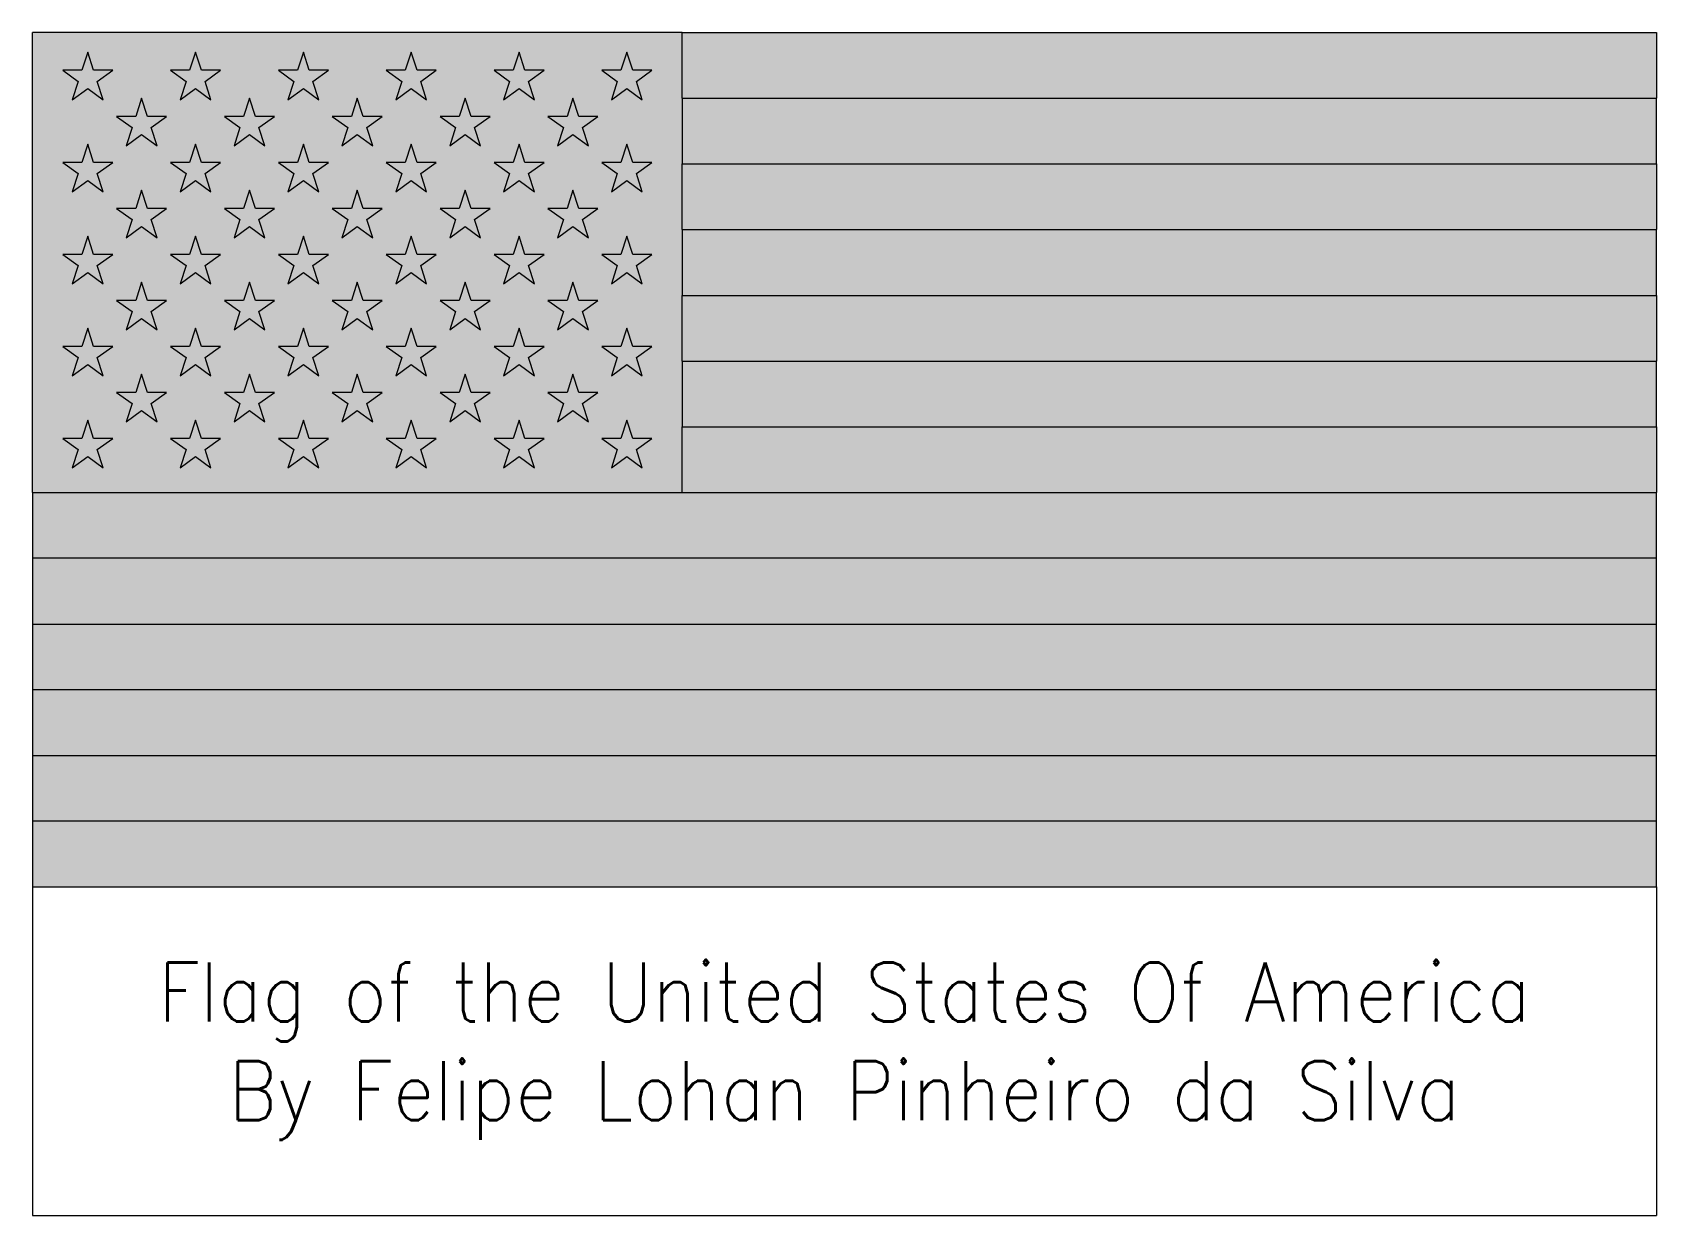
# Model space of a CAD drawing. Extents: x -124 to 124, y -115 to 65.
import ezdxf

# ---------------------------------------------------------------- set-up
doc = ezdxf.new("R2010")
doc.units = 0
doc.layers.get('0').update_dxf_attribs({"linetype": 'CONTINUOUS', "lineweight": 0})
doc.layers.add('Blue', color=5, linetype='CONTINUOUS', lineweight=0)
doc.layers.add('Red', color=1, linetype='CONTINUOUS', lineweight=0)
doc.layers.add('White', color=255, linetype='CONTINUOUS', lineweight=0, true_color=0xfefefe)
doc.styles.get("Standard").update_dxf_attribs({"font": 'STANDARD'})

msp = doc.modelspace()

# ---------------------------------------------------------------- hatches: boundary and pattern name
at = {"layer": 'Blue'}
msp.add_hatch(color=256, dxfattribs=at).paths.add_polyline_path([(-24.7, -5), (-24.7, 5), (-24.7, 15), (-24.7, 25), (-24.7, 35), (-24.7, 45), (-24.7, 55), (-24.7, 65), (-123.5, 65), (-123.5, -5)], flags=0)
at = {"layer": 'Red'}
for points in [[(123.5, 65), (123.5, 55), (-24.7, 55), (-24.7, 65)], [(123.5, 45), (123.5, 35), (-24.7, 35), (-24.7, 45)], [(123.5, 25), (123.5, 15), (-24.7, 15), (-24.7, 25)], [(123.5, 5), (123.5, -5), (-24.7, -5), (-24.7, 5)], [(123.5, -25), (123.5, -15), (-123.5, -15), (-123.5, -25)], [(123.5, -45), (123.5, -35), (-123.5, -35), (-123.5, -45)], [(123.5, -65), (123.5, -55), (-123.5, -55), (-123.5, -65)]]:
    msp.add_hatch(color=256, dxfattribs=at).paths.add_polyline_path(points, flags=0)
at = {"layer": 'White'}
for points in [[(-114.2, 59.24), (-115.1, 62), (-116, 59.24), (-118.9, 59.24), (-116.55, 57.53), (-117.45, 54.76), (-115.1, 56.47), (-112.75, 54.76), (-113.65, 57.53), (-111.3, 59.24)], [(-97.8, 59.24), (-98.7, 62), (-99.6, 59.24), (-102.5, 59.24), (-100.15, 57.53), (-101.05, 54.76), (-98.7, 56.47), (-96.35, 54.76), (-97.25, 57.53), (-94.9, 59.24)], [(-81.4, 59.24), (-82.3, 62), (-83.2, 59.24), (-86.1, 59.24), (-83.75, 57.53), (-84.65, 54.76), (-82.3, 56.47), (-79.95, 54.76), (-80.85, 57.53), (-78.5, 59.24)], [(-65, 59.24), (-65.9, 62), (-66.8, 59.24), (-69.7, 59.24), (-67.35, 57.53), (-68.25, 54.76), (-65.9, 56.47), (-63.55, 54.76), (-64.45, 57.53), (-62.1, 59.24)], [(-48.6, 59.24), (-49.5, 62), (-50.4, 59.24), (-53.3, 59.24), (-50.95, 57.53), (-51.85, 54.76), (-49.5, 56.47), (-47.15, 54.76), (-48.05, 57.53), (-45.7, 59.24)], [(-32.2, 59.24), (-33.1, 62), (-34, 59.24), (-36.9, 59.24), (-34.55, 57.53), (-35.45, 54.76), (-33.1, 56.47), (-30.75, 54.76), (-31.65, 57.53), (-29.3, 59.24)], [(-106, 52.24), (-106.9, 55), (-107.8, 52.24), (-110.7, 52.24), (-108.35, 50.53), (-109.25, 47.76), (-106.9, 49.47), (-104.55, 47.76), (-105.45, 50.53), (-103.1, 52.24)], [(-89.6, 52.24), (-90.5, 55), (-91.4, 52.24), (-94.3, 52.24), (-91.95, 50.53), (-92.85, 47.76), (-90.5, 49.47), (-88.15, 47.76), (-89.05, 50.53), (-86.7, 52.24)], [(-73.2, 52.24), (-74.1, 55), (-75, 52.24), (-77.9, 52.24), (-75.55, 50.53), (-76.45, 47.76), (-74.1, 49.47), (-71.75, 47.76), (-72.65, 50.53), (-70.3, 52.24)], [(-56.8, 52.24), (-57.7, 55), (-58.6, 52.24), (-61.5, 52.24), (-59.15, 50.53), (-60.05, 47.76), (-57.7, 49.47), (-55.35, 47.76), (-56.25, 50.53), (-53.9, 52.24)], [(-40.4, 52.24), (-41.3, 55), (-42.2, 52.24), (-45.1, 52.24), (-42.75, 50.53), (-43.65, 47.76), (-41.3, 49.47), (-38.95, 47.76), (-39.85, 50.53), (-37.5, 52.24)], [(123.5, 45), (123.5, 55), (-24.7, 55), (-24.7, 45)], [(-114.2, 45.24), (-115.1, 48), (-116, 45.24), (-118.9, 45.24), (-116.55, 43.53), (-117.45, 40.76), (-115.1, 42.47), (-112.75, 40.76), (-113.65, 43.53), (-111.3, 45.24)], [(-97.8, 45.24), (-98.7, 48), (-99.6, 45.24), (-102.5, 45.24), (-100.15, 43.53), (-101.05, 40.76), (-98.7, 42.47), (-96.35, 40.76), (-97.25, 43.53), (-94.9, 45.24)], [(-81.4, 45.24), (-82.3, 48), (-83.2, 45.24), (-86.1, 45.24), (-83.75, 43.53), (-84.65, 40.76), (-82.3, 42.47), (-79.95, 40.76), (-80.85, 43.53), (-78.5, 45.24)], [(-65, 45.24), (-65.9, 48), (-66.8, 45.24), (-69.7, 45.24), (-67.35, 43.53), (-68.25, 40.76), (-65.9, 42.47), (-63.55, 40.76), (-64.45, 43.53), (-62.1, 45.24)], [(-48.6, 45.24), (-49.5, 48), (-50.4, 45.24), (-53.3, 45.24), (-50.95, 43.53), (-51.85, 40.76), (-49.5, 42.47), (-47.15, 40.76), (-48.05, 43.53), (-45.7, 45.24)], [(-32.2, 45.24), (-33.1, 48), (-34, 45.24), (-36.9, 45.24), (-34.55, 43.53), (-35.45, 40.76), (-33.1, 42.47), (-30.75, 40.76), (-31.65, 43.53), (-29.3, 45.24)], [(-106, 38.24), (-106.9, 41), (-107.8, 38.24), (-110.7, 38.24), (-108.35, 36.53), (-109.25, 33.76), (-106.9, 35.47), (-104.55, 33.76), (-105.45, 36.53), (-103.1, 38.24)], [(-89.6, 38.24), (-90.5, 41), (-91.4, 38.24), (-94.3, 38.24), (-91.95, 36.53), (-92.85, 33.76), (-90.5, 35.47), (-88.15, 33.76), (-89.05, 36.53), (-86.7, 38.24)], [(-73.2, 38.24), (-74.1, 41), (-75, 38.24), (-77.9, 38.24), (-75.55, 36.53), (-76.45, 33.76), (-74.1, 35.47), (-71.75, 33.76), (-72.65, 36.53), (-70.3, 38.24)], [(-56.8, 38.24), (-57.7, 41), (-58.6, 38.24), (-61.5, 38.24), (-59.15, 36.53), (-60.05, 33.76), (-57.7, 35.47), (-55.35, 33.76), (-56.25, 36.53), (-53.9, 38.24)], [(-40.4, 38.24), (-41.3, 41), (-42.2, 38.24), (-45.1, 38.24), (-42.75, 36.53), (-43.65, 33.76), (-41.3, 35.47), (-38.95, 33.76), (-39.85, 36.53), (-37.5, 38.24)], [(123.5, 25), (123.5, 35), (-24.7, 35), (-24.7, 25)], [(-114.2, 31.24), (-115.1, 34), (-116, 31.24), (-118.9, 31.24), (-116.55, 29.53), (-117.45, 26.76), (-115.1, 28.47), (-112.75, 26.76), (-113.65, 29.53), (-111.3, 31.24)], [(-97.8, 31.24), (-98.7, 34), (-99.6, 31.24), (-102.5, 31.24), (-100.15, 29.53), (-101.05, 26.76), (-98.7, 28.47), (-96.35, 26.76), (-97.25, 29.53), (-94.9, 31.24)], [(-81.4, 31.24), (-82.3, 34), (-83.2, 31.24), (-86.1, 31.24), (-83.75, 29.53), (-84.65, 26.76), (-82.3, 28.47), (-79.95, 26.76), (-80.85, 29.53), (-78.5, 31.24)], [(-65, 31.24), (-65.9, 34), (-66.8, 31.24), (-69.7, 31.24), (-67.35, 29.53), (-68.25, 26.76), (-65.9, 28.47), (-63.55, 26.76), (-64.45, 29.53), (-62.1, 31.24)], [(-48.6, 31.24), (-49.5, 34), (-50.4, 31.24), (-53.3, 31.24), (-50.95, 29.53), (-51.85, 26.76), (-49.5, 28.47), (-47.15, 26.76), (-48.05, 29.53), (-45.7, 31.24)], [(-32.2, 31.24), (-33.1, 34), (-34, 31.24), (-36.9, 31.24), (-34.55, 29.53), (-35.45, 26.76), (-33.1, 28.47), (-30.75, 26.76), (-31.65, 29.53), (-29.3, 31.24)], [(-106, 24.24), (-106.9, 27), (-107.8, 24.24), (-110.7, 24.24), (-108.35, 22.53), (-109.25, 19.76), (-106.9, 21.47), (-104.55, 19.76), (-105.45, 22.53), (-103.1, 24.24)], [(-89.6, 24.24), (-90.5, 27), (-91.4, 24.24), (-94.3, 24.24), (-91.95, 22.53), (-92.85, 19.76), (-90.5, 21.47), (-88.15, 19.76), (-89.05, 22.53), (-86.7, 24.24)], [(-73.2, 24.24), (-74.1, 27), (-75, 24.24), (-77.9, 24.24), (-75.55, 22.53), (-76.45, 19.76), (-74.1, 21.47), (-71.75, 19.76), (-72.65, 22.53), (-70.3, 24.24)], [(-56.8, 24.24), (-57.7, 27), (-58.6, 24.24), (-61.5, 24.24), (-59.15, 22.53), (-60.05, 19.76), (-57.7, 21.47), (-55.35, 19.76), (-56.25, 22.53), (-53.9, 24.24)], [(-40.4, 24.24), (-41.3, 27), (-42.2, 24.24), (-45.1, 24.24), (-42.75, 22.53), (-43.65, 19.76), (-41.3, 21.47), (-38.95, 19.76), (-39.85, 22.53), (-37.5, 24.24)], [(-114.2, 17.24), (-115.1, 20), (-116, 17.24), (-118.9, 17.24), (-116.55, 15.53), (-117.45, 12.76), (-115.1, 14.47), (-112.75, 12.76), (-113.65, 15.53), (-111.3, 17.24)], [(-97.8, 17.24), (-98.7, 20), (-99.6, 17.24), (-102.5, 17.24), (-100.15, 15.53), (-101.05, 12.76), (-98.7, 14.47), (-96.35, 12.76), (-97.25, 15.53), (-94.9, 17.24)], [(-81.4, 17.24), (-82.3, 20), (-83.2, 17.24), (-86.1, 17.24), (-83.75, 15.53), (-84.65, 12.76), (-82.3, 14.47), (-79.95, 12.76), (-80.85, 15.53), (-78.5, 17.24)], [(-65, 17.24), (-65.9, 20), (-66.8, 17.24), (-69.7, 17.24), (-67.35, 15.53), (-68.25, 12.76), (-65.9, 14.47), (-63.55, 12.76), (-64.45, 15.53), (-62.1, 17.24)], [(-48.6, 17.24), (-49.5, 20), (-50.4, 17.24), (-53.3, 17.24), (-50.95, 15.53), (-51.85, 12.76), (-49.5, 14.47), (-47.15, 12.76), (-48.05, 15.53), (-45.7, 17.24)], [(-32.2, 17.24), (-33.1, 20), (-34, 17.24), (-36.9, 17.24), (-34.55, 15.53), (-35.45, 12.76), (-33.1, 14.47), (-30.75, 12.76), (-31.65, 15.53), (-29.3, 17.24)], [(123.5, 5), (123.5, 15), (-24.7, 15), (-24.7, 5)], [(-106, 10.24), (-106.9, 13), (-107.8, 10.24), (-110.7, 10.24), (-108.35, 8.53), (-109.25, 5.76), (-106.9, 7.47), (-104.55, 5.76), (-105.45, 8.53), (-103.1, 10.24)], [(-89.6, 10.24), (-90.5, 13), (-91.4, 10.24), (-94.3, 10.24), (-91.95, 8.53), (-92.85, 5.76), (-90.5, 7.47), (-88.15, 5.76), (-89.05, 8.53), (-86.7, 10.24)], [(-73.2, 10.24), (-74.1, 13), (-75, 10.24), (-77.9, 10.24), (-75.55, 8.53), (-76.45, 5.76), (-74.1, 7.47), (-71.75, 5.76), (-72.65, 8.53), (-70.3, 10.24)], [(-56.8, 10.24), (-57.7, 13), (-58.6, 10.24), (-61.5, 10.24), (-59.15, 8.53), (-60.05, 5.76), (-57.7, 7.47), (-55.35, 5.76), (-56.25, 8.53), (-53.9, 10.24)], [(-40.4, 10.24), (-41.3, 13), (-42.2, 10.24), (-45.1, 10.24), (-42.75, 8.53), (-43.65, 5.76), (-41.3, 7.47), (-38.95, 5.76), (-39.85, 8.53), (-37.5, 10.24)], [(-114.2, 3.24), (-115.1, 6), (-116, 3.24), (-118.9, 3.24), (-116.55, 1.53), (-117.45, -1.24), (-115.1, 0.47), (-112.75, -1.24), (-113.65, 1.53), (-111.3, 3.24)], [(-97.8, 3.24), (-98.7, 6), (-99.6, 3.24), (-102.5, 3.24), (-100.15, 1.53), (-101.05, -1.24), (-98.7, 0.47), (-96.35, -1.24), (-97.25, 1.53), (-94.9, 3.24)], [(-81.4, 3.24), (-82.3, 6), (-83.2, 3.24), (-86.1, 3.24), (-83.75, 1.53), (-84.65, -1.24), (-82.3, 0.47), (-79.95, -1.24), (-80.85, 1.53), (-78.5, 3.24)], [(-65, 3.24), (-65.9, 6), (-66.8, 3.24), (-69.7, 3.24), (-67.35, 1.53), (-68.25, -1.24), (-65.9, 0.47), (-63.55, -1.24), (-64.45, 1.53), (-62.1, 3.24)], [(-48.6, 3.24), (-49.5, 6), (-50.4, 3.24), (-53.3, 3.24), (-50.95, 1.53), (-51.85, -1.24), (-49.5, 0.47), (-47.15, -1.24), (-48.05, 1.53), (-45.7, 3.24)], [(-32.2, 3.24), (-33.1, 6), (-34, 3.24), (-36.9, 3.24), (-34.55, 1.53), (-35.45, -1.24), (-33.1, 0.47), (-30.75, -1.24), (-31.65, 1.53), (-29.3, 3.24)], [(123.5, -15), (-123.5, -15), (-123.5, -5), (-24.7, -5), (123.5, -5)], [(123.5, -35), (-123.5, -35), (-123.5, -25), (123.5, -25)], [(123.5, -55), (-123.5, -55), (-123.5, -45), (123.5, -45)]]:
    msp.add_hatch(color=256, dxfattribs=at).paths.add_polyline_path(points, flags=0)

# ---------------------------------------------------------------- linework, layer by layer
for p, q in [((-123.5, -65), (-123.5, -115)), ((123.5, -65), (123.5, -115)), ((-123.5, -115), (123.5, -115))]:
    msp.add_line(p, q)
at = {"layer": 'Blue'}
for p, q in [((-24.7, 65), (-123.5, 65)), ((-123.5, -5), (-123.5, 65)), ((-123.5, -5), (-24.7, -5))]:
    msp.add_line(p, q, dxfattribs=at)
at = {"layer": 'Red'}
for p, q in [((-24.7, 55), (-24.7, 65)), ((-24.7, 65), (123.5, 65)), ((123.5, 65), (123.5, 55)), ((-24.7, 55), (123.5, 55)), ((-24.7, 35), (-24.7, 45)), ((-24.7, 45), (123.5, 45)), ((123.5, 45), (123.5, 35)), ((-24.7, 35), (123.5, 35)), ((-24.7, 15), (-24.7, 25)), ((-24.7, 25), (123.5, 25)), ((123.5, 25), (123.5, 15)), ((-24.7, 15), (123.5, 15)), ((-24.7, -5), (-24.7, 5)), ((-24.7, 5), (123.5, 5)), ((123.5, 5), (123.5, -5)), ((-24.7, -5), (123.5, -5)), ((-123.5, -15), (-123.5, -25)), ((123.5, -15), (-123.5, -15)), ((123.5, -25), (123.5, -15)), ((-123.5, -25), (123.5, -25)), ((-123.5, -35), (-123.5, -45)), ((123.5, -35), (-123.5, -35)), ((123.5, -45), (123.5, -35)), ((-123.5, -45), (123.5, -45)), ((-123.5, -55), (-123.5, -65)), ((123.5, -55), (-123.5, -55)), ((123.5, -65), (123.5, -55)), ((-123.5, -65), (123.5, -65))]:
    msp.add_line(p, q, dxfattribs=at)
at = {"layer": 'White'}
for p, q in [((-24.7, 55), (-24.7, 45)), ((123.5, 45), (123.5, 55)), ((-24.7, 35), (-24.7, 25)), ((123.5, 25), (123.5, 35)), ((-24.7, 15), (-24.7, 5)), ((123.5, 5), (123.5, 15)), ((-123.5, -5), (-123.5, -15)), ((123.5, -15), (123.5, -5)), ((-123.5, -25), (-123.5, -35)), ((123.5, -35), (123.5, -25)), ((-123.5, -45), (-123.5, -55)), ((123.5, -55), (123.5, -45))]:
    msp.add_line(p, q, dxfattribs=at)
for points in [[(-115.1, 56.47), (-112.75, 54.76), (-113.65, 57.53), (-111.3, 59.24), (-114.2, 59.24), (-115.1, 62), (-116, 59.24), (-118.9, 59.24), (-116.55, 57.53), (-117.45, 54.76)], [(-98.7, 56.47), (-96.35, 54.76), (-97.25, 57.53), (-94.9, 59.24), (-97.8, 59.24), (-98.7, 62), (-99.6, 59.24), (-102.5, 59.24), (-100.15, 57.53), (-101.05, 54.76)], [(-82.3, 56.47), (-79.95, 54.76), (-80.85, 57.53), (-78.5, 59.24), (-81.4, 59.24), (-82.3, 62), (-83.2, 59.24), (-86.1, 59.24), (-83.75, 57.53), (-84.65, 54.76)], [(-65.9, 56.47), (-63.55, 54.76), (-64.45, 57.53), (-62.1, 59.24), (-65, 59.24), (-65.9, 62), (-66.8, 59.24), (-69.7, 59.24), (-67.35, 57.53), (-68.25, 54.76)], [(-49.5, 56.47), (-47.15, 54.76), (-48.05, 57.53), (-45.7, 59.24), (-48.6, 59.24), (-49.5, 62), (-50.4, 59.24), (-53.3, 59.24), (-50.95, 57.53), (-51.85, 54.76)], [(-33.1, 56.47), (-30.75, 54.76), (-31.65, 57.53), (-29.3, 59.24), (-32.2, 59.24), (-33.1, 62), (-34, 59.24), (-36.9, 59.24), (-34.55, 57.53), (-35.45, 54.76)], [(-106.9, 49.47), (-104.55, 47.76), (-105.45, 50.53), (-103.1, 52.24), (-106, 52.24), (-106.9, 55), (-107.8, 52.24), (-110.7, 52.24), (-108.35, 50.53), (-109.25, 47.76)], [(-90.5, 49.47), (-88.15, 47.76), (-89.05, 50.53), (-86.7, 52.24), (-89.6, 52.24), (-90.5, 55), (-91.4, 52.24), (-94.3, 52.24), (-91.95, 50.53), (-92.85, 47.76)], [(-74.1, 49.47), (-71.75, 47.76), (-72.65, 50.53), (-70.3, 52.24), (-73.2, 52.24), (-74.1, 55), (-75, 52.24), (-77.9, 52.24), (-75.55, 50.53), (-76.45, 47.76)], [(-57.7, 49.47), (-55.35, 47.76), (-56.25, 50.53), (-53.9, 52.24), (-56.8, 52.24), (-57.7, 55), (-58.6, 52.24), (-61.5, 52.24), (-59.15, 50.53), (-60.05, 47.76)], [(-41.3, 49.47), (-38.95, 47.76), (-39.85, 50.53), (-37.5, 52.24), (-40.4, 52.24), (-41.3, 55), (-42.2, 52.24), (-45.1, 52.24), (-42.75, 50.53), (-43.65, 47.76)], [(-115.1, 42.47), (-112.75, 40.76), (-113.65, 43.53), (-111.3, 45.24), (-114.2, 45.24), (-115.1, 48), (-116, 45.24), (-118.9, 45.24), (-116.55, 43.53), (-117.45, 40.76)], [(-98.7, 42.47), (-96.35, 40.76), (-97.25, 43.53), (-94.9, 45.24), (-97.8, 45.24), (-98.7, 48), (-99.6, 45.24), (-102.5, 45.24), (-100.15, 43.53), (-101.05, 40.76)], [(-82.3, 42.47), (-79.95, 40.76), (-80.85, 43.53), (-78.5, 45.24), (-81.4, 45.24), (-82.3, 48), (-83.2, 45.24), (-86.1, 45.24), (-83.75, 43.53), (-84.65, 40.76)], [(-65.9, 42.47), (-63.55, 40.76), (-64.45, 43.53), (-62.1, 45.24), (-65, 45.24), (-65.9, 48), (-66.8, 45.24), (-69.7, 45.24), (-67.35, 43.53), (-68.25, 40.76)], [(-49.5, 42.47), (-47.15, 40.76), (-48.05, 43.53), (-45.7, 45.24), (-48.6, 45.24), (-49.5, 48), (-50.4, 45.24), (-53.3, 45.24), (-50.95, 43.53), (-51.85, 40.76)], [(-33.1, 42.47), (-30.75, 40.76), (-31.65, 43.53), (-29.3, 45.24), (-32.2, 45.24), (-33.1, 48), (-34, 45.24), (-36.9, 45.24), (-34.55, 43.53), (-35.45, 40.76)], [(-106.9, 35.47), (-104.55, 33.76), (-105.45, 36.53), (-103.1, 38.24), (-106, 38.24), (-106.9, 41), (-107.8, 38.24), (-110.7, 38.24), (-108.35, 36.53), (-109.25, 33.76)], [(-90.5, 35.47), (-88.15, 33.76), (-89.05, 36.53), (-86.7, 38.24), (-89.6, 38.24), (-90.5, 41), (-91.4, 38.24), (-94.3, 38.24), (-91.95, 36.53), (-92.85, 33.76)], [(-74.1, 35.47), (-71.75, 33.76), (-72.65, 36.53), (-70.3, 38.24), (-73.2, 38.24), (-74.1, 41), (-75, 38.24), (-77.9, 38.24), (-75.55, 36.53), (-76.45, 33.76)], [(-57.7, 35.47), (-55.35, 33.76), (-56.25, 36.53), (-53.9, 38.24), (-56.8, 38.24), (-57.7, 41), (-58.6, 38.24), (-61.5, 38.24), (-59.15, 36.53), (-60.05, 33.76)], [(-41.3, 35.47), (-38.95, 33.76), (-39.85, 36.53), (-37.5, 38.24), (-40.4, 38.24), (-41.3, 41), (-42.2, 38.24), (-45.1, 38.24), (-42.75, 36.53), (-43.65, 33.76)], [(-115.1, 28.47), (-112.75, 26.76), (-113.65, 29.53), (-111.3, 31.24), (-114.2, 31.24), (-115.1, 34), (-116, 31.24), (-118.9, 31.24), (-116.55, 29.53), (-117.45, 26.76)], [(-98.7, 28.47), (-96.35, 26.76), (-97.25, 29.53), (-94.9, 31.24), (-97.8, 31.24), (-98.7, 34), (-99.6, 31.24), (-102.5, 31.24), (-100.15, 29.53), (-101.05, 26.76)], [(-82.3, 28.47), (-79.95, 26.76), (-80.85, 29.53), (-78.5, 31.24), (-81.4, 31.24), (-82.3, 34), (-83.2, 31.24), (-86.1, 31.24), (-83.75, 29.53), (-84.65, 26.76)], [(-65.9, 28.47), (-63.55, 26.76), (-64.45, 29.53), (-62.1, 31.24), (-65, 31.24), (-65.9, 34), (-66.8, 31.24), (-69.7, 31.24), (-67.35, 29.53), (-68.25, 26.76)], [(-49.5, 28.47), (-47.15, 26.76), (-48.05, 29.53), (-45.7, 31.24), (-48.6, 31.24), (-49.5, 34), (-50.4, 31.24), (-53.3, 31.24), (-50.95, 29.53), (-51.85, 26.76)], [(-33.1, 28.47), (-30.75, 26.76), (-31.65, 29.53), (-29.3, 31.24), (-32.2, 31.24), (-33.1, 34), (-34, 31.24), (-36.9, 31.24), (-34.55, 29.53), (-35.45, 26.76)], [(-106.9, 21.47), (-104.55, 19.76), (-105.45, 22.53), (-103.1, 24.24), (-106, 24.24), (-106.9, 27), (-107.8, 24.24), (-110.7, 24.24), (-108.35, 22.53), (-109.25, 19.76)], [(-90.5, 21.47), (-88.15, 19.76), (-89.05, 22.53), (-86.7, 24.24), (-89.6, 24.24), (-90.5, 27), (-91.4, 24.24), (-94.3, 24.24), (-91.95, 22.53), (-92.85, 19.76)], [(-74.1, 21.47), (-71.75, 19.76), (-72.65, 22.53), (-70.3, 24.24), (-73.2, 24.24), (-74.1, 27), (-75, 24.24), (-77.9, 24.24), (-75.55, 22.53), (-76.45, 19.76)], [(-57.7, 21.47), (-55.35, 19.76), (-56.25, 22.53), (-53.9, 24.24), (-56.8, 24.24), (-57.7, 27), (-58.6, 24.24), (-61.5, 24.24), (-59.15, 22.53), (-60.05, 19.76)], [(-41.3, 21.47), (-38.95, 19.76), (-39.85, 22.53), (-37.5, 24.24), (-40.4, 24.24), (-41.3, 27), (-42.2, 24.24), (-45.1, 24.24), (-42.75, 22.53), (-43.65, 19.76)], [(-115.1, 14.47), (-112.75, 12.76), (-113.65, 15.53), (-111.3, 17.24), (-114.2, 17.24), (-115.1, 20), (-116, 17.24), (-118.9, 17.24), (-116.55, 15.53), (-117.45, 12.76)], [(-98.7, 14.47), (-96.35, 12.76), (-97.25, 15.53), (-94.9, 17.24), (-97.8, 17.24), (-98.7, 20), (-99.6, 17.24), (-102.5, 17.24), (-100.15, 15.53), (-101.05, 12.76)], [(-82.3, 14.47), (-79.95, 12.76), (-80.85, 15.53), (-78.5, 17.24), (-81.4, 17.24), (-82.3, 20), (-83.2, 17.24), (-86.1, 17.24), (-83.75, 15.53), (-84.65, 12.76)], [(-65.9, 14.47), (-63.55, 12.76), (-64.45, 15.53), (-62.1, 17.24), (-65, 17.24), (-65.9, 20), (-66.8, 17.24), (-69.7, 17.24), (-67.35, 15.53), (-68.25, 12.76)], [(-49.5, 14.47), (-47.15, 12.76), (-48.05, 15.53), (-45.7, 17.24), (-48.6, 17.24), (-49.5, 20), (-50.4, 17.24), (-53.3, 17.24), (-50.95, 15.53), (-51.85, 12.76)], [(-33.1, 14.47), (-30.75, 12.76), (-31.65, 15.53), (-29.3, 17.24), (-32.2, 17.24), (-33.1, 20), (-34, 17.24), (-36.9, 17.24), (-34.55, 15.53), (-35.45, 12.76)], [(-106.9, 7.47), (-104.55, 5.76), (-105.45, 8.53), (-103.1, 10.24), (-106, 10.24), (-106.9, 13), (-107.8, 10.24), (-110.7, 10.24), (-108.35, 8.53), (-109.25, 5.76)], [(-90.5, 7.47), (-88.15, 5.76), (-89.05, 8.53), (-86.7, 10.24), (-89.6, 10.24), (-90.5, 13), (-91.4, 10.24), (-94.3, 10.24), (-91.95, 8.53), (-92.85, 5.76)], [(-74.1, 7.47), (-71.75, 5.76), (-72.65, 8.53), (-70.3, 10.24), (-73.2, 10.24), (-74.1, 13), (-75, 10.24), (-77.9, 10.24), (-75.55, 8.53), (-76.45, 5.76)], [(-57.7, 7.47), (-55.35, 5.76), (-56.25, 8.53), (-53.9, 10.24), (-56.8, 10.24), (-57.7, 13), (-58.6, 10.24), (-61.5, 10.24), (-59.15, 8.53), (-60.05, 5.76)], [(-41.3, 7.47), (-38.95, 5.76), (-39.85, 8.53), (-37.5, 10.24), (-40.4, 10.24), (-41.3, 13), (-42.2, 10.24), (-45.1, 10.24), (-42.75, 8.53), (-43.65, 5.76)], [(-115.1, 0.47), (-112.75, -1.24), (-113.65, 1.53), (-111.3, 3.24), (-114.2, 3.24), (-115.1, 6), (-116, 3.24), (-118.9, 3.24), (-116.55, 1.53), (-117.45, -1.24)], [(-98.7, 0.47), (-96.35, -1.24), (-97.25, 1.53), (-94.9, 3.24), (-97.8, 3.24), (-98.7, 6), (-99.6, 3.24), (-102.5, 3.24), (-100.15, 1.53), (-101.05, -1.24)], [(-82.3, 0.47), (-79.95, -1.24), (-80.85, 1.53), (-78.5, 3.24), (-81.4, 3.24), (-82.3, 6), (-83.2, 3.24), (-86.1, 3.24), (-83.75, 1.53), (-84.65, -1.24)], [(-65.9, 0.47), (-63.55, -1.24), (-64.45, 1.53), (-62.1, 3.24), (-65, 3.24), (-65.9, 6), (-66.8, 3.24), (-69.7, 3.24), (-67.35, 1.53), (-68.25, -1.24)], [(-49.5, 0.47), (-47.15, -1.24), (-48.05, 1.53), (-45.7, 3.24), (-48.6, 3.24), (-49.5, 6), (-50.4, 3.24), (-53.3, 3.24), (-50.95, 1.53), (-51.85, -1.24)], [(-33.1, 0.47), (-30.75, -1.24), (-31.65, 1.53), (-29.3, 3.24), (-32.2, 3.24), (-33.1, 6), (-34, 3.24), (-36.9, 3.24), (-34.55, 1.53), (-35.45, -1.24)]]:
    msp.add_lwpolyline(points, close=True, dxfattribs=at)

# ---------------------------------------------------------------- texts
at = {"insert": (0, -90), "char_height": 9, "width": 235.5034, "attachment_point": 5}
msp.add_mtext('Flag of the United States Of America\\PBy Felipe Lohan Pinheiro da Silva', dxfattribs=at)

doc.saveas('drawing.dxf')
